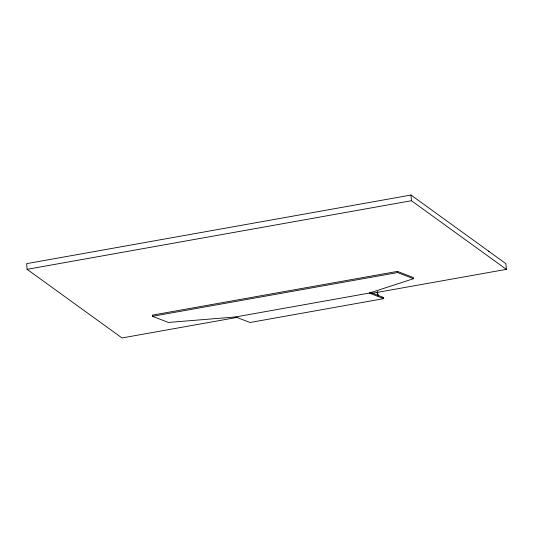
<?xml version="1.0" encoding="UTF-8"?>
<svg xmlns="http://www.w3.org/2000/svg" width="533" height="533" viewBox="0 0 533 533"><rect width="100%" height="100%" fill="white"/><g stroke="black" fill="none" stroke-linecap="round" stroke-linejoin="round"><path stroke-width="0.8" d="M369.302 293.083L413.501 278.706L413.361 277.54L397.425 271.397L152.325 315.143L152.465 316.302L168.408 322.452L235.613 316.948L369.302 293.083L383.707 298.64L383.567 297.474L369.922 292.217M371.235 293.47L506.35 269.358L505.917 263.675L411.003 195.045L26.65 263.642L27.083 269.325L121.997 337.955L237.498 317.342M27.083 269.325L411.436 200.721L506.35 269.358M152.465 316.302L397.558 272.563L413.501 278.706M383.707 298.64L250.017 322.498L235.613 316.948M377.324 291.644A5.956 5.49 -61.7 0 0 377.624 294.629L378.03 294.849A6.283 5.597 -61 0 0 378.643 296.241M397.425 271.397L397.558 272.563M411.003 195.045L411.436 200.721M383.567 297.474A5.69 5.41 -61.2 0 1 382.141 297.614M378.403 295.828A5.69 5.41 -61.2 0 1 377.624 294.629M378.03 294.849A5.956 5.49 -61.7 0 1 377.73 291.864M488.475 251.063A9.734 2.845 -4.4 0 1 488.881 251.703"/></g></svg>
